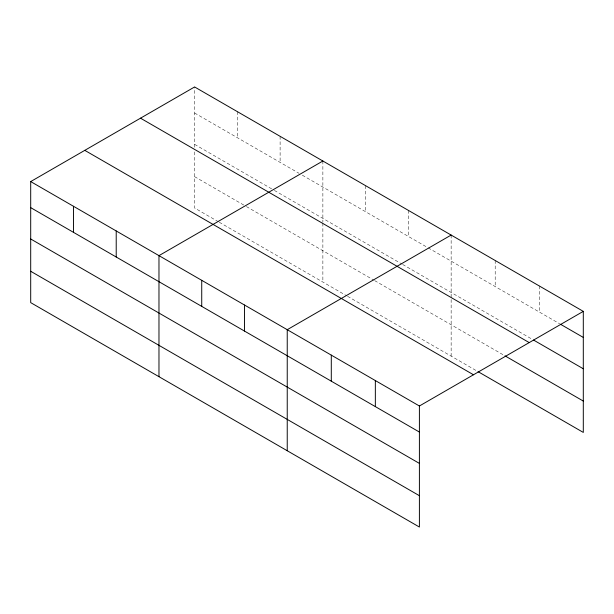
<?xml version="1.0" encoding="UTF-8"?>
<svg xmlns="http://www.w3.org/2000/svg" width="614" height="614" viewBox="0 0 614 614"><rect width="100%" height="100%" fill="white"/><g stroke="black" fill="none" stroke-linecap="round" stroke-linejoin="round"><path stroke-width="0.46" stroke-dasharray="3.07 2.3" d="M194.6 147.207L194.6 86.958M194.6 113.007L299.026 173.302M302.318 175.197L427.298 247.358M428.119 247.833L559.646 323.762M194.6 144.359L273.537 189.933M274.358 190.401L401.809 263.989M402.63 264.457L531.908 339.097M194.6 176.655L245.585 206.089M246.406 206.565L373.849 280.145M374.67 280.621L504.171 355.383M218.446 221.769L194.6 208L194.6 151.006M219.267 222.245L346.718 295.825M347.539 296.301L476.433 370.718M539.245 285.94L539.245 311.989M495.199 260.505L495.199 286.554M451.144 235.07L451.144 356.112M408.387 210.387L408.387 236.436M365.629 185.697L365.629 211.753M322.872 161.014L322.872 222.214M322.872 223.166L322.872 282.056M280.114 136.331L280.114 162.38M237.357 111.641L237.357 137.697"/><path stroke-width="0.92" d="M419.4 463.401L419.4 406L30.7 181.583L30.7 302.633L419.4 527.042L419.4 463.401L30.7 238.984M478.06 371.654L583.3 432.417L583.3 311.367L194.6 86.958L30.7 181.583M322.872 161.014L158.972 255.639L158.972 376.689M451.144 235.07L287.237 329.695L287.237 450.745M419.4 406L583.3 311.367M560.459 324.238L583.3 337.424M533.535 340.041L583.3 368.768M140.514 118.187L529.214 342.597M504.984 355.851L583.3 401.065M84.786 150.361L473.486 374.77M30.7 207.639L419.4 432.049M30.7 271.281L419.4 495.698M375.346 380.565L375.346 406.614M331.291 355.13L331.291 381.187M244.487 305.012L244.487 331.061M201.73 280.329L201.73 306.378M116.215 230.956L116.215 257.005M73.457 206.273L73.457 232.322"/></g></svg>
